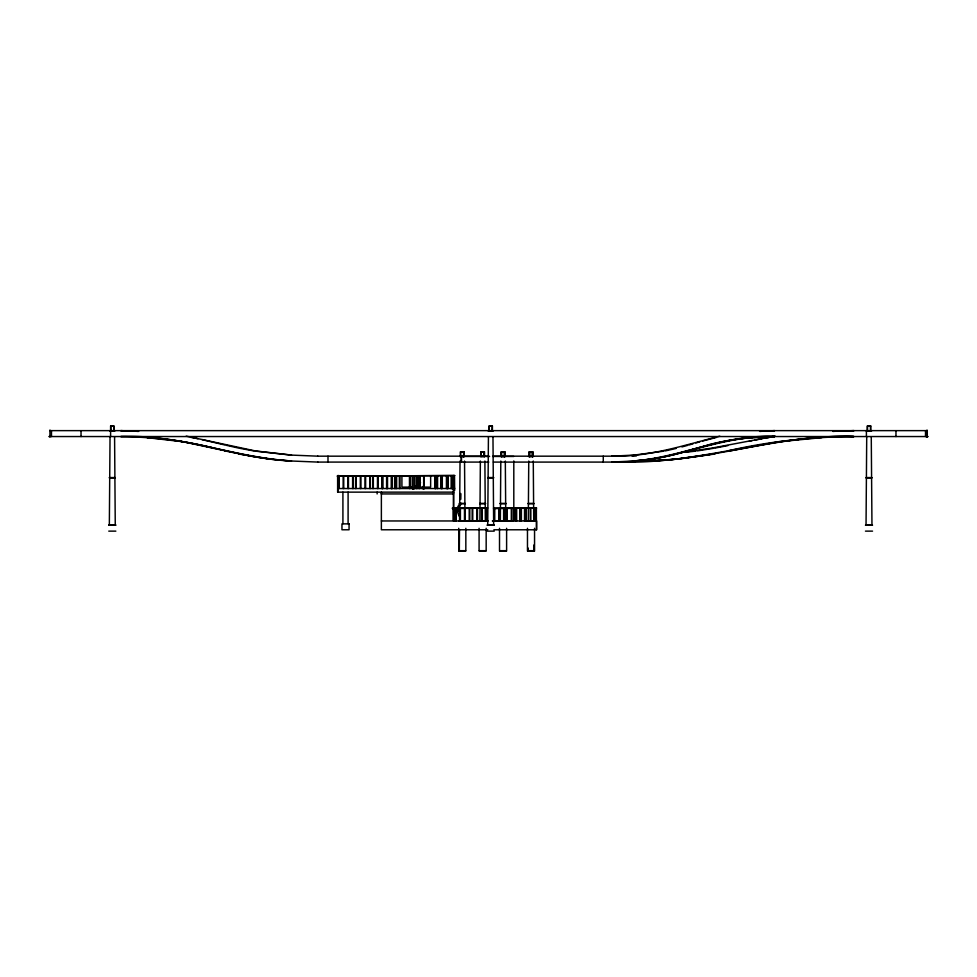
<?xml version="1.0" encoding="UTF-8"?>
<svg xmlns="http://www.w3.org/2000/svg" width="977" height="977" viewBox="0 0 977 977"><rect width="100%" height="100%" fill="white"/><g stroke="black" fill="none" stroke-linecap="round" stroke-linejoin="round"><path stroke-width="1.47" d="M453.817 480.257L453.829 476.117L454.378 488.537L454.403 476.117M453.817 484.397L453.865 476.117L453.951 490.307L454.696 490.307L454.696 488.537L337.627 488.537M109.339 525.223L110.035 436.731M459.324 551.04L459.495 529.681M459.556 520.521L460.033 461.034M463.635 456.686L463.587 452.021M479.902 520.521L480.366 461.034M481.026 456.454L481.099 451.777M487.731 525.223L488.427 436.731M500.346 520.521L500.81 461.034M504.413 456.686L504.364 452.021M528.044 551.04L528.068 547.987M528.288 520.521L528.752 461.034M529.412 456.454L529.485 451.777M532.367 456.686L532.306 452.021M866.037 525.223L866.721 436.731M412.563 489.221L420.476 482.369M413.686 488.842L420.476 482.968M689.005 444.987L693.084 443.802M695.795 443.008L699.874 441.812M702.646 441.03L716.324 437.452M676.182 454L709.473 444.62M710.218 444.62L676.927 454M681.922 446.929L687.588 445.378M719.805 436.194C684.218 445.121 648.936 457.224 611.675 456.174M665.215 450.922L676.292 448.406M727.694 450.91C769.009 441.311 811.35 436.89 853.739 436.548C774.553 433.971 699.056 464.405 619.894 462.084L676.853 459.214L714.932 454M729.843 450.91L778.351 441.787L821.865 437.635M749.127 441.25L751.985 440.688M754.842 440.114L761.999 438.71M714.932 448.089L728.012 445.561M663.786 451.154L634.293 455.074L611.92 456.174M764.857 438.246L769.155 437.537M712.954 454L675.669 459.214L652.086 460.985M775.249 436.121L711.964 448.089L682.117 452.449M697.236 450.922L713.454 448.321M685.585 452.278L695.783 451.093M633.548 460.985C681.36 457.273 725.74 433.971 774.48 436.548M652.428 460.985C720.342 458.054 785.606 433.91 854.069 436.548M760.143 431.358L774.724 430.637M774.724 436.548C718.742 434.606 667.902 464.612 611.834 462.084M611.675 462.084L633.792 460.985A139.357 73.58 0 0 0 676.255 454.073M759.569 431.358L774.48 430.637M752.351 437.635L774.566 436.548L752.608 437.635A139.357 73.397 0 0 0 710.291 444.706M832.831 431.358L854.069 430.637M632.021 455.746L636.577 455.6M833.027 431.333L853.739 430.637M632.058 455.77L636.491 455.624M49.949 430.039L49.949 437.134M49.937 430.637L927.063 430.637M110.596 430.869L114.016 430.869L114.016 425.96L110.596 425.96L110.596 436.548M109.729 430.991L111.012 430.991M113.588 430.991L114.883 430.991M488.121 430.991L489.404 430.991M491.981 430.991L493.275 430.991M866.416 430.991L867.71 430.991M870.287 430.991L871.569 430.991M48.85 436.548L928.15 436.548M927.063 437.134L927.051 430.039L927.185 437.134M463.941 452.021L460.631 452.021L460.631 456.454M480.965 452.021L484.287 452.021M529.351 452.021L532.673 452.021L532.673 456.454L529.119 456.686L529.119 451.777L532.905 451.777L532.905 456.686M317.684 456.174L488.842 456.174M493.214 456.174L620.212 456.174M459.703 456.454L489.611 456.454M492.616 456.454L513.829 456.454M528.435 456.454L533.589 456.454M484.226 456.454L480.733 456.686L480.733 451.777L484.519 451.777L484.519 456.686M317.684 462.084L488.842 462.084M493.422 462.084L620.212 462.084M109.363 477.57L115.249 477.57M487.755 477.57L493.641 477.57M866.049 477.57L871.936 477.57M109.363 477.924L115.249 477.924M487.755 477.924L493.641 477.924M866.049 477.924L871.936 477.924M418.351 485.581L417.741 488.329M453.67 492.139L337.627 492.139L337.627 475.53M377.134 493.935L377.134 492.139M459.337 503.387L465.223 503.387M479.683 503.387L485.569 503.387M500.126 503.387L506.013 503.387M528.068 503.387L533.955 503.387M459.337 503.741L465.223 503.741M479.683 503.741L485.569 503.741M500.126 503.741L506.013 503.741M528.068 503.741L533.955 503.741M452.363 508.016L487.731 508.016L452.363 508.614M493.556 508.016L536.642 508.016L493.556 508.614M458.738 520.729L488.085 520.729M492.616 520.729L513.804 520.729L513.804 460.936M527.47 520.729L534.553 520.729M381.372 520.961L487.779 520.961M492.335 520.961L536.654 520.961L536.654 529.778L493.861 529.778M108.972 524.869L115.64 524.869M487.364 524.869L494.032 524.869M865.671 524.869L872.327 524.869M108.765 525.223L115.848 525.223M487.144 525.223L494.24 525.223M865.451 525.223L872.546 525.223M487.779 529.778L381.372 529.778L381.372 492.139L381.286 493.935L453.438 493.935L453.352 492.139M108.765 531.134L115.848 531.134M487.144 531.134L494.24 531.134M865.451 531.134L872.546 531.134M458.958 550.686L465.614 550.686M479.292 550.686L485.96 550.686M499.735 550.686L506.391 550.686M527.678 550.686L534.346 550.686M120.892 430.637L138.734 431.358M120.696 430.637L138.258 431.358M120.892 436.548C179.231 434.044 233.955 457.383 291.549 460.985M120.757 436.548C151.557 437.098 182.381 440.163 212.302 447.722M317.879 456.174L290.926 455.074L255.192 451.118M290.926 460.985L317.879 462.084M147.442 437.635C196.365 439.442 242.43 459.068 291.341 460.985M291.134 460.985L270.922 459.214L238.681 454M147.038 437.635L183.285 441.787L225.589 450.91M291.549 455.074L255.29 450.922L186.18 436.133M271.288 459.214L254.276 456.833L224.893 450.91M240.049 448.345L253.764 450.922M190.649 437.293L198.013 438.71M226.273 445.304L238.681 448.089M202.092 439.638L224.893 444.987M871.264 436.731L871.96 525.223M533.271 461.034L533.735 520.521M533.93 544.934L533.967 551.04M529.656 456.686L529.717 452.021M505.317 461.034L505.793 520.521M504.669 456.686L504.718 452.021L501.409 452.021L501.457 456.686L501.531 451.777M492.97 436.731L493.654 525.223M484.885 461.034L485.349 520.521M464.539 461.034L465.003 520.521M463.892 456.454L460.387 456.686L460.387 451.777L464.185 451.777L464.185 456.686M114.578 436.731L115.262 525.223M454.403 488.537L454.329 476.117L454.378 488.537M925.524 430.637L925.512 436.548M895.97 430.637L895.97 436.548M870.47 430.869L870.47 426.192L867.515 426.192L867.515 430.869M866.404 430.637L866.404 436.548M603.261 456.174L603.261 462.084M536.373 508.016L536.422 529.778M536.068 508.614L536.226 521.022M535.738 508.614L535.652 521.022L535.457 508.016M534.993 508.614L534.981 521.022M534.59 508.614L534.59 521.022M534.553 528.301L534.553 551.04L527.47 551.04L527.47 528.301M534.004 508.614L533.992 521.022M532.538 451.777L532.55 456.686M530.841 508.614L530.853 521.022M530.255 508.614L530.255 521.022M526.127 508.614L526.115 521.022M525.528 508.614L525.528 521.022M525.125 508.614L525.137 521.022M524.539 508.614L524.539 521.022M521.388 508.614L521.376 521.022M520.79 508.614L520.802 521.022M520.79 508.614L520.79 521.022M520.399 508.614L520.399 521.022M519.813 508.614L519.813 521.022M516.65 508.614L516.65 521.022M516.051 508.614L516.064 521.022M514.561 508.614L514.549 519.605M511.924 508.614L511.924 521.022M511.337 508.614L511.325 521.022M507.197 508.614L507.185 521.022M506.599 508.614L506.599 521.022M506.611 528.301L506.611 551.04L499.516 551.04L499.516 528.301M504.962 456.686L504.962 451.777L501.164 451.777L501.164 456.686L504.596 456.686L504.596 451.777M504.217 508.614L504.217 521.022M503.619 508.614L503.631 521.022M499.491 508.614L499.491 521.022M498.905 508.614L498.893 521.022M494.765 508.614L494.753 521.022M494.167 508.614L494.167 521.022M492.176 430.869L492.176 426.192L489.221 426.192L489.221 430.637M486.949 508.614L486.937 521.022M486.351 508.614L486.351 521.022M486.167 528.301L486.167 551.04L479.084 551.04L479.084 528.301M484.152 451.777L484.165 456.686M483.92 452.021L483.92 456.454M482.211 508.614L482.211 521.022M481.624 508.614L481.624 521.022M477.484 508.614L477.484 521.022M476.886 508.614L476.898 521.022M472.758 508.614L472.758 521.022M472.172 508.614L472.16 521.022M469.79 508.614L469.79 521.022M469.204 508.614L469.204 521.022M465.834 528.301L465.834 551.04L458.738 551.04L458.738 528.301M465.064 508.614L465.064 521.022M464.478 508.614L464.466 521.022M463.819 451.777L463.819 456.686M460.338 508.614L460.338 521.022M460.338 508.614L460.338 521.022M459.74 508.614L459.752 521.022M455.6 508.614L455.612 521.022M455.27 508.614L455.27 521.022M455.013 508.614L455.013 521.022M454.061 476.117L454.085 488.537M453.658 476.117L453.67 520.961M453.438 488.537L453.438 520.961L453.413 508.016M453.365 475.53L453.267 488.537M453.169 476.117L453.133 488.537M452.62 476.117L452.656 488.537M452.546 476.117L452.546 488.537M451.765 476.117L451.753 488.537M451.166 476.117L451.166 488.537M448.101 476.117L448.089 488.537M447.515 476.117L447.515 488.537M447.49 476.117L447.49 488.537M447.039 476.117L447.026 488.537M446.44 476.117L446.44 488.537M442.3 476.117L442.3 488.537M441.812 476.117L441.714 488.537M437.574 476.117L437.574 488.537M436.988 476.117L436.975 488.537M434.924 476.117L434.912 488.537M430.637 476.117L430.637 487.12L420.012 487.12L420.012 476.117M424.25 476.117L424.238 488.537M423.774 486.363L423.798 489.123M423.652 476.117L423.652 488.537M423.2 486.363L423.188 489.123M419.512 476.117L419.512 488.537M418.925 476.117L418.925 488.537M418.339 485.581L418.351 488.329M417.118 476.117L417.118 488.537M416.52 476.117L416.532 488.537M414.785 476.117L414.785 488.537M414.199 476.117L414.187 488.537M412.538 476.117L412.538 487.12L401.913 487.12L401.913 476.117M412.392 476.117L412.392 488.537M410.059 476.117L410.059 488.537M409.461 476.117L409.473 488.537M399.947 476.117L399.959 488.537M399.361 476.117L399.361 488.537M396.638 476.117L396.65 488.537M396.051 476.117L396.051 488.537M395.221 476.117L395.233 488.537M394.635 476.117L394.635 488.537M392.253 476.117L392.253 488.537M391.911 476.117L391.911 488.537M391.667 476.117L391.655 488.537M391.325 476.117L391.325 488.537M387.515 476.117L387.527 488.537M387.185 476.117L387.185 488.537M386.929 476.117L386.929 488.537M386.599 476.117L386.587 488.537M382.789 476.117L382.789 488.537M382.459 476.117L382.459 488.537M382.202 476.117L382.202 488.537M381.86 476.117L381.86 488.537M378.062 476.117L378.062 488.537M377.476 476.117L377.476 488.537M373.336 476.117L373.336 488.537M372.738 476.117L372.75 488.537M370.356 476.117L370.356 488.537M369.77 476.117L369.77 488.537M365.63 476.117L365.63 488.537M365.032 476.117L365.032 488.537M360.904 476.117L360.904 488.537M360.318 476.117L360.305 488.537M356.165 476.117L356.165 488.537M355.579 476.117L355.579 488.537M353.198 476.117L353.198 488.537M352.599 476.117L352.612 488.537M348.459 476.117L348.471 488.537M348.093 492.139L348.093 523.696M347.873 476.117L347.873 488.537M343.745 476.117L343.745 488.537M343.147 476.117L343.147 488.537M342.915 492.139L342.915 523.696M338.824 475.53L339.007 488.537M338.579 475.53L338.518 488.537M338.421 476.117L338.286 488.537M337.883 476.117L337.859 492.139M327.991 456.174L327.991 462.084M113.784 430.637L113.784 426.192L110.828 426.192L110.828 430.869M81.03 430.637L81.03 436.548M51.476 430.637L51.476 436.548M676.853 453.926A141.335 73.825 0 0 1 634.012 460.888M709.4 444.547A141.335 74.02 0 0 1 752.327 437.549M459.459 516.589A20.102 20.102 0 0 1 457.273 510.421L457.236 510.189A4.897 4.897 0 0 1 457.358 508.138L457.48 507.71A8.94 8.94 0 0 1 460.949 503.131M458.384 511.582A7.657 7.657 0 0 1 460.765 504.608M492.408 425.96L488.988 425.96L488.988 430.869L492.408 430.869L492.408 425.96M870.715 425.96L867.283 425.96L867.283 430.869L870.715 430.869L870.715 425.96M454.696 475.53L337.395 476.117L454.696 475.53M460.582 493.544L460.533 499.455L460.582 493.544M349.058 523.867L341.962 523.867L341.962 529.778L349.058 529.778L349.058 523.867M461.388 462.084L461.388 456.174L461.352 462.084M455.856 521.022L455.856 508.614L455.856 521.022M441.225 488.537L441.225 476.117L441.201 488.537M435.522 488.537L435.522 476.117L435.498 488.537"/></g></svg>
